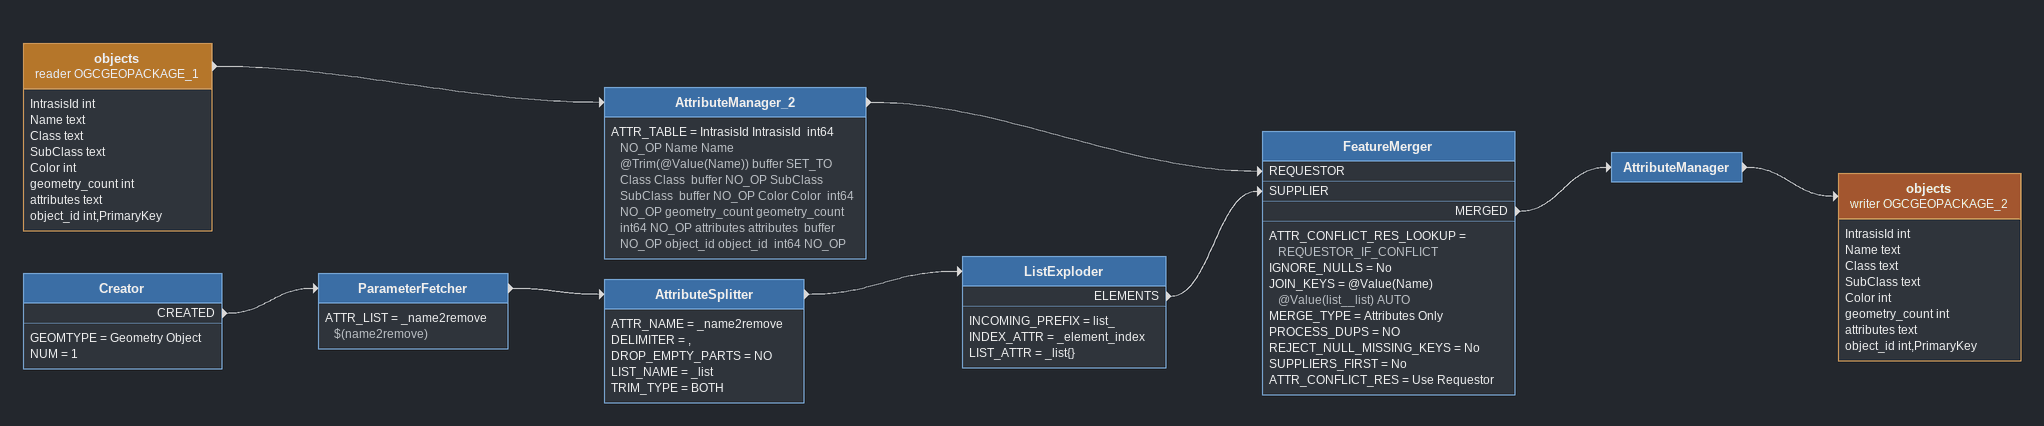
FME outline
Creator
    GEOMTYPE = Geometry Object
    NUM = 1
    CREATED -> ParameterFetcher
ParameterFetcher
    ATTR_LIST = _name2remove $(name2remove)
    -> AttributeSplitter
AttributeSplitter
    ATTR_NAME = _name2remove
    DELIMITER = ,
    DROP_EMPTY_PARTS = NO
    LIST_NAME = _list
    TRIM_TYPE = BOTH
    -> ListExploder
ListExploder
    INCOMING_PREFIX = list_
    INDEX_ATTR = _element_index
    LIST_ATTR = _list{}
    ELEMENTS -> FeatureMerger [SUPPLIER]
objects (reader OGCGEOPACKAGE_1)
    attributes: IntrasisId int, Name text, Class text, SubClass text, Color int, geometry_count int, attributes text, object_id int,PrimaryKey
    -> AttributeManager_2
AttributeManager_2
    ATTR_TABLE = IntrasisId IntrasisId  int64 NO_OP Name Name @Trim(@Value(Name)) buffer SET_TO Class Class  buffer NO_OP SubClass SubClass  buffer NO_OP Color Color  int64 NO_OP geometry_count geometry_count  int64 NO_OP attributes attributes  buffer NO_OP object_id object_id  int64 NO_OP
    -> FeatureMerger [REQUESTOR]
FeatureMerger
    ATTR_CONFLICT_RES_LOOKUP = REQUESTOR_IF_CONFLICT
    IGNORE_NULLS = No
    JOIN_KEYS = @Value(Name) @Value(list__list) AUTO
    MERGE_TYPE = Attributes Only
    PROCESS_DUPS = NO
    REJECT_NULL_MISSING_KEYS = No
    SUPPLIERS_FIRST = No
    ATTR_CONFLICT_RES = Use Requestor
    MERGED -> AttributeManager
AttributeManager
    -> objects (writer OGCGEOPACKAGE_2)
objects (writer OGCGEOPACKAGE_2)
    attributes: IntrasisId int, Name text, Class text, SubClass text, Color int, geometry_count int, attributes text, object_id int,PrimaryKey
